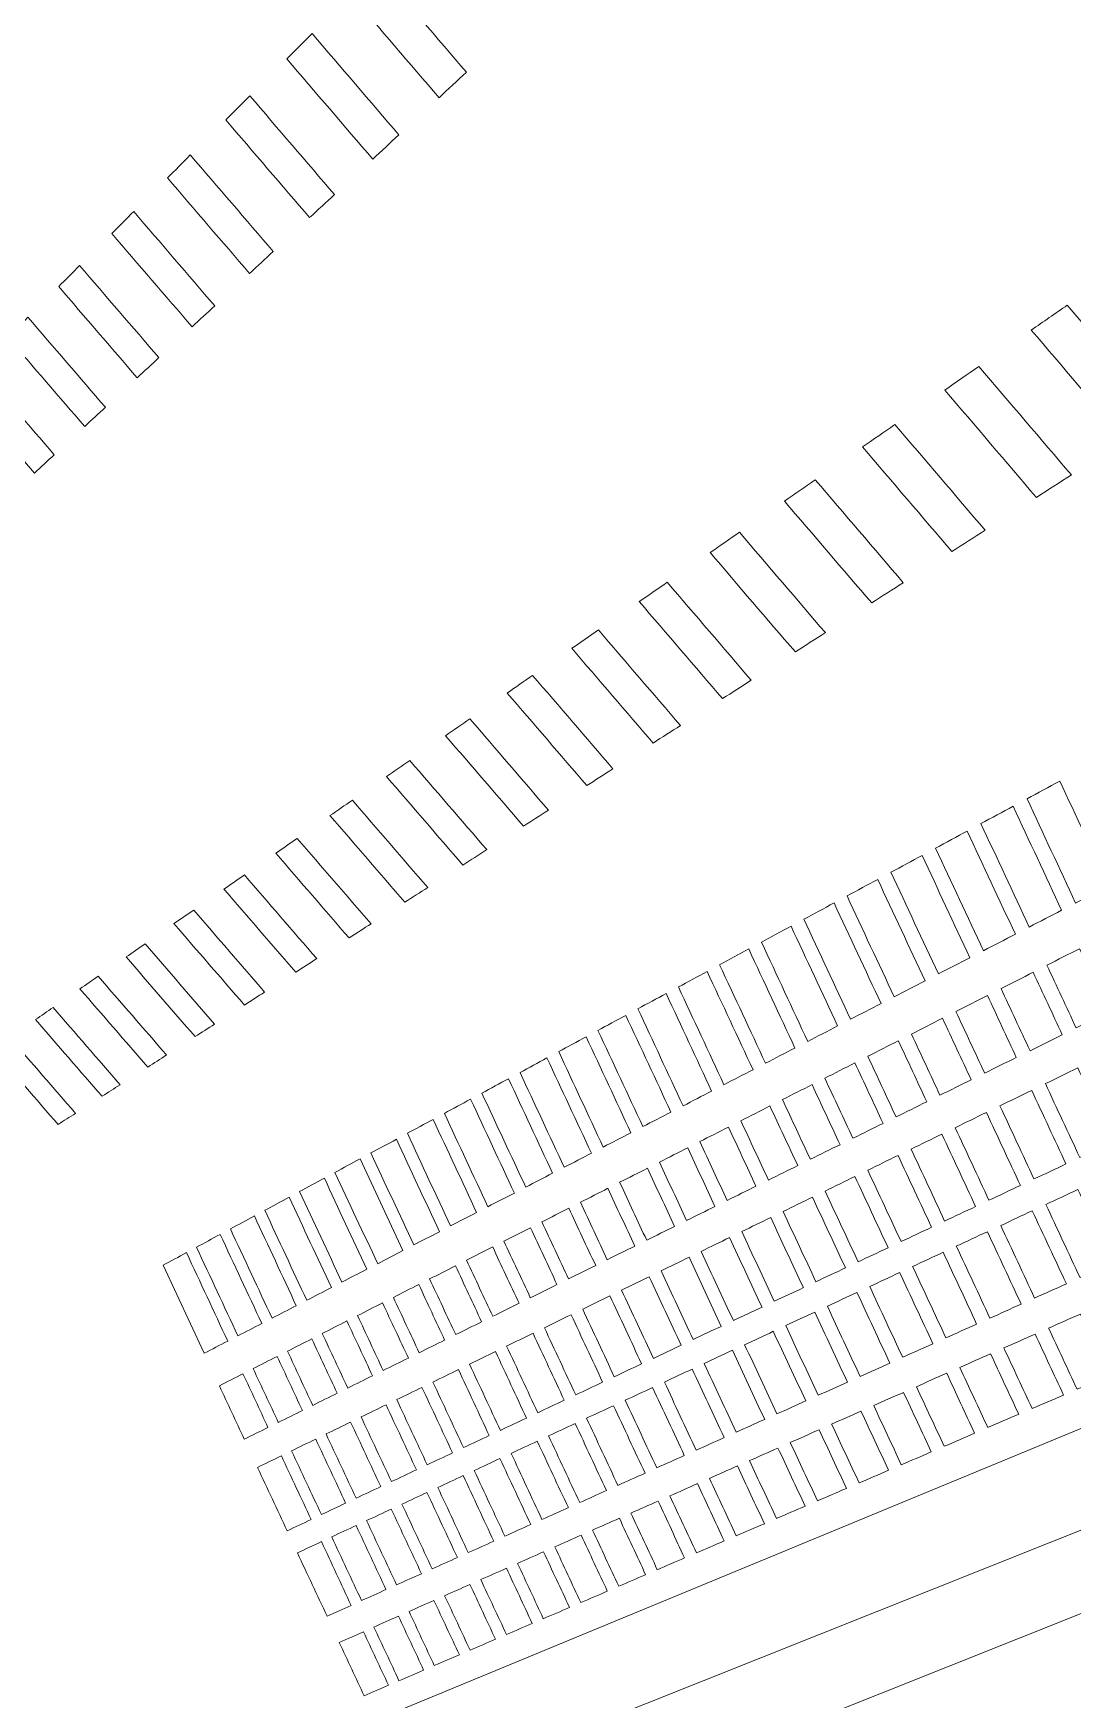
# Model space of a CAD drawing. Header units: millimetres. Extents: x -751 to 1411, y -446 to 1681.
# Drawn here: x -70.6 to 7, y 311.8 to 436.2 of the extents above; entities that cross this region are included whole.
import ezdxf

# ---------------------------------------------------------------- set-up
doc = ezdxf.new("R2010")
doc.units = ezdxf.units.MM
doc.header["$MEASUREMENT"] = 0
doc.layers.add('Layer 6', color=7, linetype='Continuous')

msp = doc.modelspace()

# ---------------------------------------------------------------- linework, layer by layer
at = {"layer": 'Layer 6', "lineweight": 0}
for points in [[(-42.08, 304.58), (-45.25, 310.13), (92.16, 366.97), (95.84, 359.61), (-42.08, 304.58)], [(105.27, 340.78), (-34.65, 291.58), (-39.18, 299.5), (98.44, 354.42), (105.27, 340.78)]]:
    msp.add_lwpolyline(points, dxfattribs=at)
for points in [[(-198.52, 551.4), (-477.55, 551.4), (-697.08, 331.88), (-697.08, 52.85), (-697.08, -226.18), (-477.55, -445.71), (-198.52, -445.71), (80.51, -445.71), (300.03, -226.18), (300.03, 52.85), (300.03, 331.88), (80.51, 551.4), (-198.52, 551.4)], [(-38.23, 433.33), (-38.92, 432.7), (-39.6, 432.06), (-40.28, 431.43), (-42.47, 433.99), (-44.67, 436.55), (-46.86, 439.11), (-46.2, 439.77), (-45.54, 440.43), (-44.88, 441.09), (-42.66, 438.51), (-40.45, 435.92), (-38.23, 433.33)], [(-43.28, 428.65), (-43.93, 428.05), (-44.58, 427.44), (-45.23, 426.84), (-47.37, 429.34), (-49.51, 431.83), (-51.65, 434.33), (-51.02, 434.96), (-50.39, 435.59), (-49.76, 436.22), (-47.6, 433.69), (-45.44, 431.17), (-43.28, 428.65)], [(-48.08, 424.19), (-48.7, 423.62), (-49.32, 423.04), (-49.94, 422.47), (-52.03, 424.9), (-54.12, 427.34), (-56.21, 429.78), (-55.61, 430.37), (-55.01, 430.97), (-54.41, 431.57), (-52.3, 429.11), (-50.19, 426.65), (-48.08, 424.19)], [(-52.66, 419.94), (-53.25, 419.39), (-53.84, 418.84), (-54.43, 418.3), (-56.47, 420.67), (-58.52, 423.05), (-60.56, 425.43), (-59.99, 426), (-59.42, 426.57), (-58.85, 427.15), (-56.78, 424.74), (-54.72, 422.34), (-52.66, 419.94)], [(-57.03, 415.88), (-57.59, 415.36), (-58.15, 414.84), (-58.72, 414.31), (-60.72, 416.64), (-62.72, 418.96), (-64.71, 421.28), (-64.17, 421.83), (-63.62, 422.38), (-63.08, 422.92), (-61.06, 420.58), (-59.04, 418.23), (-57.03, 415.88)], [(-61.2, 412.01), (-61.74, 411.51), (-62.28, 411.01), (-62.82, 410.51), (-64.77, 412.78), (-66.73, 415.05), (-68.68, 417.32), (-68.16, 417.84), (-67.64, 418.36), (-67.12, 418.89), (-65.15, 416.59), (-63.17, 414.3), (-61.2, 412.01)], [(3.95, 414.07), (4.85, 414.69), (5.74, 415.31), (6.64, 415.93), (9, 413.15), (11.36, 410.38), (13.73, 407.6), (12.81, 407.01), (11.89, 406.42), (10.97, 405.83), (8.63, 408.58), (6.29, 411.32), (3.95, 414.07)], [(-65.19, 408.3), (-65.71, 407.83), (-66.22, 407.35), (-66.74, 406.87), (-68.65, 409.09), (-70.57, 411.31), (-72.48, 413.53), (-71.98, 414.03), (-71.48, 414.53), (-70.98, 415.03), (-69.05, 412.79), (-67.12, 410.55), (-65.19, 408.3)], [(-69.01, 404.76), (-69.5, 404.3), (-70, 403.84), (-70.49, 403.38), (-70.49, 403.38), (-76.12, 409.9), (-76.12, 409.9), (-75.64, 410.38), (-75.16, 410.86), (-74.68, 411.33), (-72.79, 409.14), (-70.9, 406.95), (-69.01, 404.76)], [(-2.51, 409.59), (-1.67, 410.18), (-0.82, 410.76), (0.03, 411.35), (2.34, 408.65), (4.64, 405.95), (6.94, 403.25), (6.07, 402.69), (5.2, 402.13), (4.33, 401.57), (2.05, 404.25), (-0.23, 406.92), (-2.51, 409.59)], [(-8.65, 405.34), (-7.85, 405.9), (-7.04, 406.45), (-6.24, 407.01), (-3.99, 404.38), (-1.74, 401.75), (0.51, 399.12), (-0.32, 398.59), (-1.15, 398.06), (-1.98, 397.53), (-4.2, 400.13), (-6.43, 402.74), (-8.65, 405.34)], [(-14.49, 401.3), (-13.72, 401.83), (-12.95, 402.36), (-12.19, 402.89), (-9.99, 400.33), (-7.8, 397.76), (-5.61, 395.2), (-6.4, 394.7), (-7.18, 394.19), (-7.97, 393.69), (-10.14, 396.22), (-12.31, 398.76), (-14.49, 401.3)], [(-20.04, 397.45), (-19.31, 397.96), (-18.58, 398.46), (-17.85, 398.97), (-15.71, 396.47), (-13.57, 393.97), (-11.43, 391.47), (-12.18, 390.99), (-12.93, 390.51), (-13.67, 390.03), (-15.8, 392.5), (-17.92, 394.98), (-20.04, 397.45)], [(-25.33, 393.79), (-24.63, 394.27), (-23.94, 394.75), (-23.24, 395.23), (-21.15, 392.8), (-19.06, 390.36), (-16.97, 387.92), (-17.68, 387.46), (-18.39, 387), (-19.11, 386.54), (-21.18, 388.96), (-23.25, 391.37), (-25.33, 393.79)], [(-30.37, 390.3), (-29.71, 390.75), (-29.04, 391.21), (-28.38, 391.67), (-26.34, 389.29), (-24.29, 386.91), (-22.25, 384.53), (-22.93, 384.1), (-23.61, 383.66), (-24.29, 383.22), (-26.32, 385.58), (-28.34, 387.94), (-30.37, 390.3)], [(-35.19, 386.96), (-34.55, 387.4), (-33.92, 387.84), (-33.29, 388.27), (-31.29, 385.95), (-29.29, 383.62), (-27.29, 381.3), (-27.94, 380.88), (-28.59, 380.46), (-29.24, 380.05), (-31.22, 382.35), (-33.21, 384.65), (-35.19, 386.96)], [(-39.79, 383.77), (-39.19, 384.19), (-38.58, 384.61), (-37.97, 385.03), (-36.02, 382.76), (-34.06, 380.48), (-32.11, 378.21), (-32.73, 377.81), (-33.35, 377.41), (-33.97, 377.01), (-35.91, 379.26), (-37.85, 381.52), (-39.79, 383.77)], [(-44.2, 380.72), (-43.62, 381.12), (-43.04, 381.52), (-42.46, 381.92), (-40.54, 379.7), (-38.63, 377.48), (-36.71, 375.26), (-37.31, 374.87), (-37.9, 374.49), (-38.5, 374.11), (-40.4, 376.31), (-42.3, 378.52), (-44.2, 380.72)], [(9.73, 372.55), (8.91, 372.12), (8.08, 371.7), (7.26, 371.27), (6.05, 373.87), (4.84, 376.47), (3.63, 379.06), (4.45, 379.5), (5.26, 379.94), (6.08, 380.38), (7.29, 377.77), (8.51, 375.16), (9.73, 372.55)], [(-48.42, 377.8), (-47.86, 378.18), (-47.31, 378.57), (-46.75, 378.95), (-44.87, 376.78), (-43, 374.6), (-41.12, 372.43), (-41.7, 372.06), (-42.27, 371.7), (-42.84, 371.33), (-44.7, 373.48), (-46.56, 375.64), (-48.42, 377.8)], [(6.21, 370.73), (5.41, 370.31), (4.6, 369.9), (3.79, 369.48), (2.59, 372.05), (1.39, 374.63), (0.19, 377.2), (0.99, 377.64), (1.79, 378.07), (2.59, 378.5), (3.8, 375.91), (5.01, 373.32), (6.21, 370.73)], [(-52.46, 374.99), (-51.93, 375.36), (-51.4, 375.73), (-50.86, 376.1), (-49.03, 373.97), (-47.19, 371.84), (-45.35, 369.72), (-45.9, 369.37), (-46.45, 369.01), (-46.99, 368.66), (-48.82, 370.77), (-50.64, 372.88), (-52.46, 374.99)], [(2.76, 368.95), (1.96, 368.53), (1.17, 368.12), (0.37, 367.71), (-0.82, 370.27), (-2.01, 372.82), (-3.2, 375.37), (-2.41, 375.8), (-1.62, 376.22), (-0.83, 376.65), (0.36, 374.08), (1.56, 371.51), (2.76, 368.95)], [(-0.64, 367.19), (-1.42, 366.78), (-2.21, 366.38), (-2.99, 365.98), (-4.17, 368.51), (-5.35, 371.04), (-6.53, 373.57), (-5.75, 373.99), (-4.98, 374.41), (-4.2, 374.83), (-3.02, 372.28), (-1.83, 369.74), (-0.64, 367.19)], [(-56.34, 372.31), (-55.83, 372.66), (-55.32, 373.01), (-54.81, 373.37), (-53.01, 371.28), (-51.21, 369.2), (-49.41, 367.12), (-49.93, 366.78), (-50.46, 366.44), (-50.98, 366.11), (-52.77, 368.17), (-54.55, 370.24), (-56.34, 372.31)], [(-3.98, 365.46), (-4.75, 365.06), (-5.52, 364.67), (-6.29, 364.27), (-7.46, 366.78), (-8.64, 369.29), (-9.81, 371.8), (-9.04, 372.22), (-8.28, 372.63), (-7.52, 373.04), (-6.34, 370.51), (-5.16, 367.99), (-3.98, 365.46)], [(-7.27, 363.76), (-8.03, 363.37), (-8.79, 362.98), (-9.55, 362.59), (-10.71, 365.08), (-11.87, 367.57), (-13.03, 370.06), (-12.28, 370.47), (-11.53, 370.87), (-10.78, 371.28), (-9.61, 368.77), (-8.44, 366.27), (-7.27, 363.76)], [(-60.07, 369.73), (-59.58, 370.07), (-59.09, 370.41), (-58.6, 370.75), (-56.83, 368.7), (-55.06, 366.66), (-53.3, 364.62), (-53.8, 364.3), (-54.31, 363.97), (-54.81, 363.65), (-56.56, 365.68), (-58.32, 367.7), (-60.07, 369.73)], [(-10.51, 362.09), (-11.26, 361.7), (-12, 361.32), (-12.75, 360.93), (-13.9, 363.4), (-15.05, 365.88), (-16.2, 368.35), (-15.47, 368.75), (-14.73, 369.15), (-13.99, 369.54), (-12.83, 367.06), (-11.67, 364.57), (-10.51, 362.09)], [(-63.65, 367.24), (-63.18, 367.57), (-62.7, 367.9), (-62.23, 368.23), (-60.5, 366.22), (-58.77, 364.22), (-57.04, 362.22), (-57.52, 361.91), (-58.01, 361.6), (-58.49, 361.29), (-60.21, 363.28), (-61.93, 365.26), (-63.65, 367.24)], [(-13.7, 360.44), (-14.43, 360.06), (-15.16, 359.68), (-15.9, 359.3), (-17.04, 361.76), (-18.18, 364.21), (-19.33, 366.66), (-18.6, 367.05), (-17.87, 367.45), (-17.15, 367.84), (-16, 365.37), (-14.85, 362.91), (-13.7, 360.44)], [(9.75, 363.15), (8.93, 362.75), (8.12, 362.35), (7.3, 361.94), (6.57, 363.5), (5.85, 365.06), (5.12, 366.63), (5.93, 367.04), (6.74, 367.45), (7.55, 367.86), (8.28, 366.29), (9.01, 364.72), (9.75, 363.15)], [(-16.83, 358.82), (-17.55, 358.45), (-18.28, 358.07), (-19, 357.7), (-20.13, 360.13), (-21.27, 362.57), (-22.4, 365), (-21.69, 365.39), (-20.97, 365.77), (-20.26, 366.16), (-19.11, 363.71), (-17.97, 361.27), (-16.83, 358.82)], [(6.26, 361.43), (6.26, 361.43), (3.86, 360.24), (3.86, 360.24), (3.13, 361.79), (2.41, 363.34), (1.69, 364.88), (2.49, 365.29), (3.29, 365.69), (4.09, 366.1), (4.81, 364.54), (5.54, 362.99), (6.26, 361.43)], [(-67.09, 364.86), (-66.64, 365.17), (-66.18, 365.49), (-65.73, 365.8), (-64.03, 363.84), (-62.33, 361.88), (-60.63, 359.92), (-61.1, 359.62), (-61.57, 359.32), (-62.03, 359.02), (-63.72, 360.97), (-65.41, 362.91), (-67.09, 364.86)], [(-70.41, 362.56), (-69.97, 362.87), (-69.53, 363.17), (-69.1, 363.47), (-67.43, 361.55), (-65.76, 359.62), (-64.09, 357.7), (-64.54, 357.41), (-64.99, 357.12), (-65.44, 356.84), (-67.1, 358.74), (-68.75, 360.65), (-70.41, 362.56)], [(-19.92, 357.22), (-20.63, 356.86), (-21.34, 356.49), (-22.05, 356.12), (-23.18, 358.54), (-24.3, 360.95), (-25.43, 363.37), (-24.72, 363.75), (-24.02, 364.13), (-23.32, 364.51), (-22.18, 362.08), (-21.05, 359.65), (-19.92, 357.22)], [(2.83, 359.74), (2.05, 359.35), (1.26, 358.95), (0.47, 358.56), (-0.25, 360.1), (-0.96, 361.63), (-1.68, 363.17), (-0.89, 363.57), (-0.11, 363.97), (0.68, 364.37), (1.39, 362.82), (2.11, 361.28), (2.83, 359.74)], [(-22.96, 355.65), (-23.66, 355.29), (-24.36, 354.93), (-25.06, 354.57), (-26.17, 356.97), (-27.29, 359.36), (-28.41, 361.76), (-27.72, 362.13), (-27.02, 362.51), (-26.33, 362.88), (-25.2, 360.47), (-24.08, 358.06), (-22.96, 355.65)], [(-0.54, 358.07), (-1.31, 357.68), (-2.09, 357.3), (-2.87, 356.92), (-3.58, 358.44), (-4.29, 359.96), (-5, 361.48), (-4.22, 361.88), (-3.45, 362.27), (-2.68, 362.66), (-1.97, 361.13), (-1.25, 359.6), (-0.54, 358.07)], [(-73.6, 360.35), (-73.18, 360.64), (-72.76, 360.93), (-72.34, 361.23), (-70.7, 359.34), (-69.06, 357.45), (-67.42, 355.56), (-67.86, 355.29), (-68.29, 355.01), (-68.72, 354.73), (-70.35, 356.6), (-71.97, 358.48), (-73.6, 360.35)], [(-25.95, 354.11), (-26.64, 353.75), (-27.33, 353.4), (-28.02, 353.04), (-29.13, 355.42), (-30.23, 357.79), (-31.34, 360.17), (-30.66, 360.54), (-29.98, 360.91), (-29.29, 361.28), (-28.18, 358.89), (-27.06, 356.5), (-25.95, 354.11)], [(-3.86, 356.43), (-4.62, 356.05), (-5.38, 355.67), (-6.15, 355.29), (-6.85, 356.8), (-7.55, 358.31), (-8.26, 359.82), (-7.5, 360.21), (-6.74, 360.6), (-5.98, 360.98), (-5.27, 359.46), (-4.56, 357.95), (-3.86, 356.43)], [(-28.9, 352.59), (-29.57, 352.23), (-30.25, 351.88), (-30.93, 351.53), (-32.03, 353.89), (-33.13, 356.25), (-34.23, 358.61), (-33.56, 358.97), (-32.89, 359.34), (-32.22, 359.7), (-31.11, 357.33), (-30, 354.96), (-28.9, 352.59)], [(-7.12, 354.81), (-7.87, 354.44), (-8.62, 354.07), (-9.37, 353.7), (-10.07, 355.2), (-10.77, 356.69), (-11.47, 358.19), (-10.72, 358.57), (-9.97, 358.95), (-9.23, 359.33), (-8.52, 357.83), (-7.82, 356.32), (-7.12, 354.81)], [(10, 353.41), (9.19, 353.03), (8.38, 352.65), (7.57, 352.27), (6.72, 354.1), (5.86, 355.94), (5, 357.78), (5.81, 358.17), (6.61, 358.56), (7.42, 358.95), (8.28, 357.11), (9.14, 355.26), (10, 353.41)], [(-31.8, 351.09), (-32.47, 350.74), (-33.13, 350.4), (-33.8, 350.05), (-34.89, 352.39), (-35.99, 354.73), (-37.08, 357.07), (-36.42, 357.43), (-35.75, 357.79), (-35.09, 358.15), (-33.99, 355.79), (-32.9, 353.44), (-31.8, 351.09)], [(-10.33, 353.22), (-11.07, 352.86), (-11.81, 352.49), (-12.55, 352.13), (-13.24, 353.61), (-13.94, 355.1), (-14.63, 356.59), (-13.89, 356.96), (-13.16, 357.33), (-12.42, 357.71), (-11.73, 356.21), (-11.03, 354.72), (-10.33, 353.22)], [(6.54, 351.78), (5.75, 351.41), (4.95, 351.03), (4.15, 350.66), (3.3, 352.48), (2.46, 354.3), (1.61, 356.12), (2.4, 356.51), (3.19, 356.89), (3.98, 357.28), (4.83, 355.45), (5.69, 353.61), (6.54, 351.78)], [(-34.65, 349.61), (-35.31, 349.27), (-35.97, 348.93), (-36.63, 348.59), (-37.71, 350.91), (-38.8, 353.24), (-39.88, 355.56), (-39.23, 355.91), (-38.58, 356.26), (-37.92, 356.62), (-36.83, 354.28), (-35.74, 351.94), (-34.65, 349.61)], [(-13.49, 351.66), (-14.22, 351.3), (-14.95, 350.94), (-15.68, 350.58), (-16.37, 352.06), (-17.05, 353.53), (-17.74, 355), (-17.02, 355.37), (-16.29, 355.74), (-15.57, 356.11), (-14.88, 354.63), (-14.19, 353.14), (-13.49, 351.66)], [(-37.47, 348.15), (-38.12, 347.82), (-38.77, 347.48), (-39.42, 347.15), (-40.49, 349.45), (-41.57, 351.76), (-42.64, 354.07), (-42, 354.41), (-41.36, 354.76), (-40.72, 355.11), (-39.63, 352.79), (-38.55, 350.47), (-37.47, 348.15)], [(3.14, 350.18), (2.36, 349.81), (1.57, 349.44), (0.79, 349.07), (-0.05, 350.88), (-0.89, 352.69), (-1.74, 354.49), (-0.96, 354.87), (-0.18, 355.25), (0.6, 355.63), (1.44, 353.81), (2.29, 352), (3.14, 350.18)], [(-40.24, 346.72), (-40.88, 346.39), (-41.52, 346.06), (-42.16, 345.73), (-43.23, 348.02), (-44.3, 350.31), (-45.37, 352.6), (-44.73, 352.94), (-44.1, 353.28), (-43.46, 353.62), (-42.39, 351.32), (-41.32, 349.02), (-40.24, 346.72)], [(-16.61, 350.12), (-17.32, 349.77), (-18.04, 349.41), (-18.76, 349.06), (-19.44, 350.52), (-20.12, 351.98), (-20.8, 353.45), (-20.09, 353.81), (-19.38, 354.17), (-18.66, 354.53), (-17.98, 353.06), (-17.29, 351.59), (-16.61, 350.12)], [(-0.21, 348.6), (-0.98, 348.24), (-1.75, 347.88), (-2.52, 347.51), (-3.35, 349.31), (-4.19, 351.1), (-5.03, 352.89), (-4.26, 353.26), (-3.49, 353.64), (-2.73, 354.01), (-1.89, 352.21), (-1.05, 350.4), (-0.21, 348.6)], [(-19.67, 348.61), (-20.38, 348.26), (-21.08, 347.91), (-21.79, 347.56), (-22.46, 349.01), (-23.14, 350.46), (-23.82, 351.91), (-23.12, 352.27), (-22.41, 352.63), (-21.71, 352.99), (-21.03, 351.53), (-20.35, 350.07), (-19.67, 348.61)], [(-3.5, 347.05), (-4.26, 346.69), (-5.02, 346.34), (-5.77, 345.98), (-6.6, 347.76), (-7.43, 349.54), (-8.26, 351.31), (-7.51, 351.68), (-6.76, 352.05), (-6, 352.42), (-5.17, 350.63), (-4.33, 348.84), (-3.5, 347.05)], [(-42.98, 345.31), (-43.61, 344.98), (-44.23, 344.66), (-44.86, 344.33), (-45.92, 346.6), (-46.99, 348.88), (-48.05, 351.15), (-47.42, 351.49), (-46.8, 351.82), (-46.17, 352.16), (-46.17, 352.16), (-42.98, 345.31), (-42.98, 345.31)], [(-22.69, 347.11), (-23.38, 346.77), (-24.08, 346.43), (-24.77, 346.08), (-25.44, 347.52), (-26.12, 348.96), (-26.79, 350.41), (-26.1, 350.76), (-25.41, 351.11), (-24.71, 351.46), (-24.04, 350.01), (-23.36, 348.56), (-22.69, 347.11)], [(-45.67, 343.92), (-46.29, 343.6), (-46.91, 343.28), (-47.53, 342.95), (-48.58, 345.21), (-49.64, 347.47), (-50.69, 349.72), (-50.07, 350.05), (-49.46, 350.39), (-48.84, 350.72), (-47.79, 348.45), (-46.73, 346.18), (-45.67, 343.92)], [(-25.66, 345.65), (-26.34, 345.31), (-27.03, 344.97), (-27.71, 344.63), (-28.38, 346.06), (-29.04, 347.49), (-29.71, 348.92), (-29.03, 349.27), (-28.35, 349.61), (-27.67, 349.96), (-27, 348.52), (-26.33, 347.08), (-25.66, 345.65)], [(-6.74, 345.52), (-7.49, 345.17), (-8.23, 344.82), (-8.98, 344.47), (-9.8, 346.23), (-10.63, 348), (-11.45, 349.76), (-10.71, 350.12), (-9.96, 350.48), (-9.22, 350.85), (-8.4, 349.07), (-7.57, 347.3), (-6.74, 345.52)], [(5.04, 348.75), (5.84, 349.12), (6.64, 349.5), (7.43, 349.87), (8.29, 348.04), (9.14, 346.2), (10, 344.37), (9.19, 344.01), (8.39, 343.65), (7.59, 343.29), (6.74, 345.11), (5.89, 346.93), (5.04, 348.75)], [(-48.32, 342.55), (-48.93, 342.23), (-49.54, 341.91), (-50.16, 341.6), (-51.2, 343.84), (-52.25, 346.08), (-53.29, 348.32), (-52.69, 348.64), (-52.08, 348.97), (-51.47, 349.3), (-50.42, 347.05), (-49.37, 344.8), (-48.32, 342.55)], [(-9.93, 344.02), (-10.67, 343.67), (-11.4, 343.33), (-12.13, 342.98), (-12.95, 344.73), (-13.77, 346.48), (-14.58, 348.23), (-13.85, 348.59), (-13.12, 348.95), (-12.39, 349.3), (-11.57, 347.54), (-10.75, 345.78), (-9.93, 344.02)], [(-50.94, 341.19), (-51.54, 340.88), (-52.14, 340.57), (-52.75, 340.26), (-53.78, 342.48), (-54.82, 344.71), (-55.86, 346.93), (-55.26, 347.25), (-54.66, 347.58), (-54.07, 347.9), (-53.02, 345.66), (-51.98, 343.43), (-50.94, 341.19)], [(-28.58, 344.2), (-29.26, 343.87), (-29.93, 343.53), (-30.61, 343.2), (-31.27, 344.62), (-31.93, 346.04), (-32.59, 347.46), (-31.92, 347.8), (-31.25, 348.14), (-30.58, 348.48), (-29.91, 347.05), (-29.25, 345.62), (-28.58, 344.2)], [(-13.07, 342.54), (-13.79, 342.2), (-14.52, 341.86), (-15.24, 341.52), (-16.05, 343.26), (-16.86, 344.99), (-17.67, 346.73), (-16.95, 347.08), (-16.23, 347.43), (-15.51, 347.78), (-14.7, 346.03), (-13.89, 344.29), (-13.07, 342.54)], [(1.67, 347.18), (2.46, 347.55), (3.24, 347.92), (4.02, 348.28), (4.87, 346.46), (5.72, 344.65), (6.57, 342.83), (5.78, 342.47), (4.99, 342.12), (4.2, 341.76), (3.36, 343.57), (2.51, 345.38), (1.67, 347.18)], [(-53.51, 339.86), (-54.11, 339.55), (-54.7, 339.25), (-55.3, 338.94), (-56.33, 341.15), (-57.36, 343.36), (-58.39, 345.56), (-57.8, 345.88), (-57.21, 346.2), (-56.62, 346.52), (-55.59, 344.3), (-54.55, 342.08), (-53.51, 339.86)], [(-31.47, 342.77), (-32.13, 342.45), (-32.79, 342.12), (-33.46, 341.79), (-34.11, 343.2), (-34.77, 344.6), (-35.43, 346.01), (-34.77, 346.35), (-34.11, 346.68), (-33.45, 347.02), (-32.79, 345.6), (-32.13, 344.19), (-31.47, 342.77)], [(-16.16, 341.09), (-16.87, 340.75), (-17.59, 340.41), (-18.3, 340.08), (-19.1, 341.8), (-19.91, 343.53), (-20.71, 345.25), (-20, 345.59), (-19.29, 345.94), (-18.59, 346.28), (-17.78, 344.55), (-16.97, 342.82), (-16.16, 341.09)], [(-1.65, 345.64), (-0.87, 346), (-0.1, 346.36), (0.67, 346.72), (1.51, 344.92), (2.35, 343.11), (3.19, 341.31), (2.41, 340.96), (1.64, 340.61), (0.86, 340.26), (0.03, 342.06), (-0.81, 343.85), (-1.65, 345.64)], [(-56.06, 338.55), (-56.64, 338.25), (-57.23, 337.94), (-57.81, 337.64), (-57.81, 337.64), (-60.88, 344.22), (-60.88, 344.22), (-60.3, 344.53), (-59.72, 344.84), (-59.14, 345.16), (-58.11, 342.95), (-57.08, 340.75), (-56.06, 338.55)], [(-34.3, 341.37), (-34.96, 341.05), (-35.61, 340.72), (-36.27, 340.4), (-36.92, 341.8), (-37.57, 343.19), (-38.22, 344.59), (-37.57, 344.92), (-36.92, 345.25), (-36.27, 345.58), (-35.62, 344.18), (-34.96, 342.77), (-34.3, 341.37)], [(-19.21, 339.65), (-19.91, 339.32), (-20.61, 338.99), (-21.31, 338.66), (-22.11, 340.37), (-22.9, 342.08), (-23.7, 343.79), (-23.01, 344.13), (-22.31, 344.47), (-21.61, 344.81), (-20.81, 343.09), (-20.01, 341.37), (-19.21, 339.65)], [(-4.91, 344.12), (-4.15, 344.48), (-3.39, 344.83), (-2.63, 345.18), (-1.8, 343.4), (-0.96, 341.61), (-0.13, 339.82), (-0.89, 339.48), (-1.66, 339.13), (-2.42, 338.79), (-3.25, 340.57), (-4.08, 342.34), (-4.91, 344.12)], [(-37.1, 339.99), (-37.74, 339.67), (-38.39, 339.35), (-39.03, 339.03), (-39.68, 340.42), (-40.33, 341.81), (-40.98, 343.19), (-40.33, 343.52), (-39.69, 343.84), (-39.05, 344.17), (-38.4, 342.78), (-37.75, 341.38), (-37.1, 339.99)], [(-8.12, 342.63), (-7.37, 342.97), (-6.62, 343.32), (-5.88, 343.67), (-5.05, 341.9), (-4.22, 340.12), (-3.4, 338.35), (-4.15, 338.01), (-4.9, 337.67), (-5.65, 337.34), (-6.48, 339.1), (-7.3, 340.86), (-8.12, 342.63)], [(-39.86, 338.62), (-40.49, 338.31), (-41.13, 338), (-41.76, 337.68), (-42.4, 339.06), (-43.05, 340.44), (-43.69, 341.81), (-43.06, 342.13), (-42.43, 342.46), (-41.79, 342.78), (-41.15, 341.39), (-40.5, 340.01), (-39.86, 338.62)], [(-22.2, 338.24), (-22.89, 337.91), (-23.58, 337.59), (-24.27, 337.26), (-25.07, 338.96), (-25.86, 340.66), (-26.65, 342.36), (-25.96, 342.69), (-25.28, 343.02), (-24.59, 343.36), (-23.79, 341.65), (-23, 339.95), (-22.2, 338.24)], [(-42.57, 337.28), (-43.2, 336.97), (-43.82, 336.66), (-44.45, 336.35), (-45.09, 337.72), (-45.72, 339.09), (-46.36, 340.45), (-45.74, 340.77), (-45.12, 341.09), (-44.5, 341.4), (-43.85, 340.03), (-43.21, 338.66), (-42.57, 337.28)], [(-25.15, 336.85), (-25.83, 336.53), (-26.51, 336.21), (-27.19, 335.89), (-27.98, 337.57), (-28.77, 339.26), (-29.55, 340.94), (-28.88, 341.27), (-28.2, 341.6), (-27.52, 341.93), (-26.73, 340.24), (-25.94, 338.54), (-25.15, 336.85)], [(-11.28, 341.15), (-10.55, 341.5), (-9.81, 341.84), (-9.07, 342.18), (-8.25, 340.42), (-7.43, 338.66), (-6.61, 336.9), (-7.35, 336.57), (-8.09, 336.24), (-8.83, 335.91), (-9.65, 337.66), (-10.47, 339.4), (-11.28, 341.15)], [(-45.25, 335.96), (-45.86, 335.65), (-46.48, 335.35), (-47.1, 335.04), (-47.73, 336.4), (-48.36, 337.76), (-49, 339.12), (-48.38, 339.43), (-47.77, 339.74), (-47.16, 340.05), (-46.52, 338.69), (-45.88, 337.32), (-45.25, 335.96)], [(-28.06, 335.48), (-28.73, 335.16), (-29.4, 334.85), (-30.07, 334.53), (-30.85, 336.2), (-31.63, 337.88), (-32.41, 339.55), (-31.75, 339.87), (-31.08, 340.2), (-30.41, 340.52), (-29.63, 338.84), (-28.85, 337.16), (-28.06, 335.48)], [(-14.39, 339.71), (-13.67, 340.04), (-12.94, 340.38), (-12.22, 340.72), (-11.41, 338.97), (-10.59, 337.23), (-9.78, 335.48), (-10.51, 335.15), (-11.24, 334.83), (-11.96, 334.5), (-12.77, 336.23), (-13.58, 337.97), (-14.39, 339.71)], [(5.24, 339.52), (6.04, 339.87), (6.83, 340.22), (7.62, 340.57), (8.33, 339.04), (9.05, 337.51), (9.76, 335.98), (8.96, 335.64), (8.17, 335.3), (7.37, 334.95), (6.66, 336.48), (5.95, 338), (5.24, 339.52)], [(-47.88, 334.65), (-48.49, 334.35), (-49.1, 334.05), (-49.71, 333.75), (-50.34, 335.1), (-50.97, 336.45), (-51.59, 337.79), (-50.99, 338.1), (-50.39, 338.41), (-49.78, 338.72), (-49.15, 337.36), (-48.52, 336.01), (-47.88, 334.65)], [(-30.93, 334.13), (-31.59, 333.82), (-32.25, 333.51), (-32.91, 333.2), (-33.68, 334.86), (-34.45, 336.52), (-35.23, 338.18), (-34.57, 338.49), (-33.92, 338.81), (-33.26, 339.13), (-32.48, 337.47), (-31.7, 335.8), (-30.93, 334.13)], [(-17.46, 338.28), (-16.74, 338.61), (-16.03, 338.94), (-15.32, 339.28), (-14.51, 337.54), (-13.7, 335.81), (-12.89, 334.08), (-13.61, 333.76), (-14.33, 333.43), (-15.05, 333.11), (-15.85, 334.83), (-16.65, 336.56), (-17.46, 338.28)], [(1.9, 338.04), (2.68, 338.38), (3.46, 338.73), (4.24, 339.07), (4.94, 337.55), (5.65, 336.04), (6.36, 334.52), (5.58, 334.18), (4.79, 333.85), (4.01, 333.51), (3.31, 335.02), (2.6, 336.53), (1.9, 338.04)], [(-50.48, 333.37), (-51.08, 333.07), (-51.68, 332.78), (-52.28, 332.48), (-52.91, 333.82), (-53.53, 335.16), (-54.16, 336.49), (-53.56, 336.8), (-52.96, 337.1), (-52.37, 337.4), (-51.74, 336.06), (-51.11, 334.71), (-50.48, 333.37)], [(-33.75, 332.8), (-34.4, 332.49), (-35.05, 332.19), (-35.7, 331.88), (-36.47, 333.53), (-37.23, 335.18), (-38, 336.82), (-37.36, 337.14), (-36.71, 337.45), (-36.06, 337.77), (-35.29, 336.11), (-34.52, 334.46), (-33.75, 332.8)], [(-20.48, 336.87), (-19.77, 337.2), (-19.07, 337.53), (-18.37, 337.86), (-17.57, 336.14), (-16.76, 334.42), (-15.96, 332.7), (-16.67, 332.38), (-17.38, 332.06), (-18.08, 331.75), (-18.88, 333.46), (-19.68, 335.17), (-20.48, 336.87)], [(-1.39, 336.58), (-0.62, 336.92), (0.14, 337.26), (0.91, 337.6), (1.61, 336.09), (2.31, 334.59), (3.01, 333.08), (2.24, 332.75), (1.47, 332.42), (0.7, 332.09), (0.01, 333.58), (-0.69, 335.08), (-1.39, 336.58)], [(-54.92, 336.11), (-54.29, 334.77), (-53.67, 333.44), (-53.05, 332.1), (-53.64, 331.81), (-54.23, 331.52), (-54.82, 331.22), (-55.44, 332.55), (-56.06, 333.88), (-56.68, 335.21), (-56.09, 335.51), (-55.5, 335.81), (-54.92, 336.11)], [(-36.53, 331.49), (-37.17, 331.19), (-37.81, 330.89), (-38.45, 330.59), (-39.21, 332.22), (-39.97, 333.86), (-40.74, 335.49), (-40.1, 335.8), (-39.46, 336.11), (-38.83, 336.42), (-38.06, 334.78), (-37.29, 333.13), (-36.53, 331.49)], [(-23.45, 335.49), (-22.76, 335.81), (-22.06, 336.14), (-21.37, 336.46), (-20.58, 334.75), (-19.78, 333.05), (-18.98, 331.34), (-19.68, 331.03), (-20.38, 330.71), (-21.07, 330.4), (-21.86, 332.1), (-22.66, 333.79), (-23.45, 335.49)], [(-4.63, 335.14), (-3.88, 335.48), (-3.12, 335.81), (-2.37, 336.15), (-1.67, 334.65), (-0.98, 333.16), (-0.28, 331.66), (-1.04, 331.34), (-1.79, 331.01), (-2.55, 330.69), (-3.24, 332.17), (-3.94, 333.66), (-4.63, 335.14)], [(-39.27, 330.2), (-39.9, 329.9), (-40.53, 329.61), (-41.16, 329.31), (-41.92, 330.93), (-42.68, 332.55), (-43.43, 334.18), (-42.81, 334.48), (-42.18, 334.79), (-41.55, 335.09), (-40.79, 333.46), (-40.03, 331.83), (-39.27, 330.2)], [(-26.37, 334.13), (-25.69, 334.45), (-25.01, 334.76), (-24.33, 335.08), (-23.54, 333.39), (-22.75, 331.7), (-21.96, 330), (-22.65, 329.69), (-23.33, 329.39), (-24.02, 329.08), (-24.8, 330.76), (-25.59, 332.45), (-26.37, 334.13)], [(-41.97, 328.93), (-42.59, 328.64), (-43.21, 328.34), (-43.83, 328.05), (-44.58, 329.66), (-45.34, 331.27), (-46.09, 332.88), (-45.47, 333.18), (-44.85, 333.49), (-44.23, 333.79), (-43.48, 332.17), (-42.72, 330.55), (-41.97, 328.93)], [(-29.26, 332.79), (-28.59, 333.1), (-27.91, 333.41), (-27.24, 333.72), (-26.46, 332.04), (-25.68, 330.36), (-24.89, 328.68), (-25.57, 328.38), (-26.24, 328.08), (-26.92, 327.77), (-27.7, 329.44), (-28.48, 331.12), (-29.26, 332.79)], [(-7.82, 333.73), (-7.08, 334.06), (-6.33, 334.39), (-5.59, 334.72), (-4.9, 333.24), (-4.21, 331.75), (-3.52, 330.27), (-4.26, 329.95), (-5.01, 329.63), (-5.76, 329.31), (-6.44, 330.78), (-7.13, 332.26), (-7.82, 333.73)], [(-44.63, 327.68), (-45.24, 327.39), (-45.85, 327.1), (-46.47, 326.81), (-47.21, 328.41), (-47.96, 330.01), (-48.71, 331.61), (-48.1, 331.9), (-47.49, 332.2), (-46.88, 332.5), (-46.13, 330.89), (-45.38, 329.28), (-44.63, 327.68)], [(-32.1, 331.46), (-31.44, 331.77), (-30.77, 332.08), (-30.11, 332.39), (-29.33, 330.72), (-28.56, 329.05), (-27.78, 327.39), (-28.44, 327.09), (-29.11, 326.79), (-29.77, 326.49), (-30.55, 328.15), (-31.32, 329.81), (-32.1, 331.46)], [(-10.96, 332.34), (-10.23, 332.66), (-9.5, 332.99), (-8.77, 333.31), (-8.08, 331.84), (-7.39, 330.37), (-6.71, 328.9), (-7.44, 328.58), (-8.18, 328.27), (-8.91, 327.95), (-9.59, 329.41), (-10.28, 330.88), (-10.96, 332.34)], [(-49.48, 331.23), (-48.74, 329.63), (-47.99, 328.04), (-47.25, 326.44), (-47.85, 326.16), (-48.46, 325.87), (-49.06, 325.59), (-49.8, 327.17), (-50.55, 328.76), (-51.29, 330.35), (-50.69, 330.64), (-50.09, 330.94), (-49.48, 331.23)], [(-14.05, 330.97), (-13.33, 331.29), (-12.61, 331.61), (-11.89, 331.93), (-11.21, 330.47), (-10.53, 329.01), (-9.85, 327.55), (-10.57, 327.24), (-11.29, 326.93), (-12.02, 326.62), (-12.69, 328.07), (-13.37, 329.52), (-14.05, 330.97)], [(-52.05, 329.98), (-51.31, 328.39), (-50.57, 326.81), (-49.83, 325.22), (-50.43, 324.94), (-51.03, 324.66), (-51.62, 324.38), (-52.36, 325.96), (-53.09, 327.53), (-53.83, 329.11), (-53.24, 329.4), (-52.65, 329.69), (-52.05, 329.98)], [(-34.89, 330.16), (-34.24, 330.47), (-33.59, 330.77), (-32.94, 331.07), (-32.17, 329.42), (-31.4, 327.76), (-30.62, 326.11), (-31.28, 325.81), (-31.93, 325.52), (-32.59, 325.22), (-33.36, 326.87), (-34.13, 328.52), (-34.89, 330.16)], [(-17.09, 329.62), (-16.38, 329.94), (-15.67, 330.25), (-14.97, 330.56), (-14.29, 329.12), (-13.62, 327.67), (-12.94, 326.22), (-13.65, 325.91), (-14.36, 325.61), (-15.08, 325.3), (-15.75, 326.74), (-16.42, 328.18), (-17.09, 329.62)], [(-37.65, 328.88), (-37.01, 329.18), (-36.37, 329.48), (-35.73, 329.78), (-34.96, 328.13), (-34.19, 326.49), (-33.43, 324.85), (-34.07, 324.56), (-34.72, 324.27), (-35.36, 323.98), (-36.13, 325.61), (-36.89, 327.24), (-37.65, 328.88)], [(-20.09, 328.29), (-19.39, 328.6), (-18.69, 328.91), (-18, 329.22), (-17.33, 327.78), (-16.65, 326.35), (-15.98, 324.91), (-16.69, 324.61), (-17.39, 324.31), (-18.09, 324.01), (-18.75, 325.44), (-19.42, 326.86), (-20.09, 328.29)], [(-40.37, 327.61), (-39.74, 327.91), (-39.1, 328.2), (-38.47, 328.5), (-37.71, 326.87), (-36.95, 325.24), (-36.19, 323.6), (-36.82, 323.32), (-37.46, 323.03), (-38.1, 322.75), (-38.85, 324.37), (-39.61, 325.99), (-40.37, 327.61)], [(-23.04, 326.98), (-22.35, 327.29), (-21.67, 327.59), (-20.98, 327.9), (-20.31, 326.47), (-19.65, 325.05), (-18.98, 323.62), (-19.67, 323.32), (-20.36, 323.03), (-21.05, 322.73), (-21.72, 324.15), (-22.38, 325.57), (-23.04, 326.98)], [(-43.05, 326.37), (-42.42, 326.66), (-41.8, 326.95), (-41.18, 327.24), (-40.42, 325.62), (-39.66, 324), (-38.91, 322.38), (-39.54, 322.1), (-40.16, 321.82), (-40.79, 321.53), (-41.54, 323.15), (-42.29, 324.76), (-43.05, 326.37)], [(-25.95, 325.7), (-25.27, 326), (-24.59, 326.3), (-23.92, 326.6), (-23.26, 325.18), (-22.6, 323.77), (-21.94, 322.35), (-22.62, 322.06), (-23.3, 321.77), (-23.98, 321.47), (-24.63, 322.88), (-25.29, 324.29), (-25.95, 325.7)], [(-43.84, 326), (-43.09, 324.39), (-42.34, 322.78), (-41.59, 321.17), (-42.21, 320.9), (-42.83, 320.62), (-43.45, 320.34), (-44.19, 321.94), (-44.94, 323.54), (-45.69, 325.14), (-45.07, 325.42), (-44.46, 325.71), (-43.84, 326)], [(-28.81, 324.43), (-28.15, 324.72), (-27.48, 325.02), (-26.81, 325.31), (-26.16, 323.91), (-25.5, 322.51), (-24.85, 321.1), (-25.52, 320.81), (-26.19, 320.52), (-26.86, 320.24), (-27.51, 321.63), (-28.16, 323.03), (-28.81, 324.43)], [(-46.47, 324.77), (-45.73, 323.18), (-44.98, 321.58), (-44.24, 319.99), (-44.84, 319.71), (-45.45, 319.44), (-46.06, 319.16), (-46.81, 320.75), (-47.55, 322.34), (-48.29, 323.93), (-47.68, 324.21), (-47.08, 324.49), (-46.47, 324.77)], [(-31.63, 323.18), (-30.98, 323.47), (-30.32, 323.76), (-29.66, 324.05), (-29.01, 322.66), (-28.36, 321.26), (-27.71, 319.87), (-28.37, 319.58), (-29.03, 319.3), (-29.69, 319.02), (-30.34, 320.4), (-30.99, 321.79), (-31.63, 323.18)], [(-49.06, 323.57), (-48.32, 321.98), (-47.58, 320.4), (-46.84, 318.81), (-47.44, 318.54), (-48.04, 318.27), (-48.64, 318), (-49.38, 319.58), (-50.12, 321.16), (-50.85, 322.73), (-50.26, 323.01), (-49.66, 323.29), (-49.06, 323.57)], [(-34.41, 321.94), (-33.77, 322.23), (-33.12, 322.52), (-32.47, 322.81), (-31.83, 321.42), (-31.18, 320.04), (-30.53, 318.65), (-31.19, 318.37), (-31.84, 318.09), (-32.49, 317.81), (-33.13, 319.19), (-33.77, 320.57), (-34.41, 321.94)], [(-37.16, 320.73), (-36.52, 321.01), (-35.88, 321.3), (-35.24, 321.58), (-34.6, 320.2), (-33.96, 318.83), (-33.32, 317.46), (-33.96, 317.18), (-34.6, 316.91), (-35.24, 316.63), (-35.88, 318), (-36.52, 319.36), (-37.16, 320.73)], [(-39.86, 319.53), (-39.23, 319.81), (-38.6, 320.09), (-37.97, 320.37), (-37.33, 319.01), (-36.7, 317.64), (-36.06, 316.28), (-36.69, 316.01), (-37.32, 315.73), (-37.96, 315.46), (-38.59, 316.82), (-39.22, 318.18), (-39.86, 319.53)], [(-42.52, 318.35), (-41.9, 318.63), (-41.28, 318.9), (-40.66, 319.18), (-40.03, 317.82), (-39.39, 316.47), (-38.76, 315.12), (-39.39, 314.85), (-40.01, 314.58), (-40.63, 314.31), (-41.26, 315.66), (-41.89, 317.01), (-42.52, 318.35)], [(-43.31, 318), (-42.68, 316.66), (-42.05, 315.31), (-41.43, 313.97), (-42.04, 313.71), (-42.65, 313.44), (-43.27, 313.18), (-43.89, 314.52), (-44.52, 315.85), (-45.14, 317.19), (-44.53, 317.46), (-43.92, 317.73), (-43.31, 318)], [(-45.92, 316.84), (-45.3, 315.51), (-44.68, 314.18), (-44.05, 312.84), (-44.66, 312.58), (-45.26, 312.32), (-45.87, 312.06), (-46.49, 313.39), (-47.11, 314.72), (-47.73, 316.04), (-47.13, 316.31), (-46.52, 316.58), (-45.92, 316.84)]]:
    msp.add_open_spline(points, degree=3, knots=[0, 0, 0, 0, 1, 1, 1, 2, 2, 2, 3, 3, 3, 4, 4, 4, 4], dxfattribs=at)

doc.saveas('drawing.dxf')
